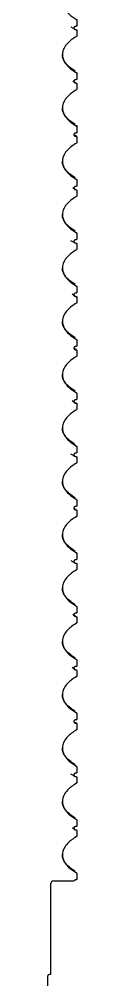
# Model space of a CAD drawing. Header units: millimetres. Extents: x -300 to 1184, y 5 to 1469.
# Drawn here: x 363.47 to 364.94, y 1273.6 to 1321.91 of the extents above; entities that cross this region are included whole.
import ezdxf

# ---------------------------------------------------------------- set-up
doc = ezdxf.new("R2010")
doc.units = ezdxf.units.MM

msp = doc.modelspace()

# ---------------------------------------------------------------- linework, layer by layer
at = {"color": 8, "linetype": 'Continuous', "lineweight": 25}
for p, q in [((364.868, 1321.929), (364.906, 1321.907)), ((364.878, 1319.262), (364.906, 1319.241)), ((364.837, 1318.751), (364.868, 1318.727)), ((364.896, 1316.596), (364.906, 1316.574)), ((364.856, 1316.084), (364.868, 1316.06)), ((364.88, 1313.929), (364.906, 1313.907)), ((364.838, 1313.417), (364.868, 1313.393)), ((364.864, 1311.262), (364.906, 1311.241)), ((364.876, 1308.596), (364.906, 1308.574)), ((364.835, 1308.084), (364.868, 1308.06)), ((364.892, 1305.929), (364.906, 1305.907)), ((364.851, 1305.418), (364.868, 1305.393)), ((364.876, 1303.262), (364.906, 1303.241)), ((364.834, 1302.751), (364.868, 1302.727)), ((364.86, 1300.596), (364.906, 1300.574)), ((364.866, 1295.262), (364.906, 1295.241)), ((364.878, 1292.596), (364.906, 1292.574)), ((364.837, 1292.084), (364.868, 1292.06)), ((364.876, 1289.929), (364.906, 1289.907)), ((364.834, 1289.417), (364.868, 1289.393)), ((364.902, 1287.259), (364.906, 1287.241)), ((364.864, 1284.596), (364.906, 1284.574)), ((364.877, 1281.929), (364.906, 1281.907)), ((364.835, 1281.417), (364.868, 1281.393)), ((364.893, 1279.262), (364.906, 1279.241))]:
    msp.add_line(p, q, dxfattribs=at)
at = {"color": 7, "linetype": 'Continuous', "lineweight": 25}
for p, q in [((364.937, 1321.876), (364.896, 1321.898)), ((364.937, 1321.594), (364.937, 1321.876)), ((364.62, 1321.53), (364.868, 1321.393)), ((364.752, 1321.453), (364.86, 1321.393)), ((364.937, 1321.354), (364.89, 1321.379)), ((364.937, 1321.085), (364.937, 1321.354)), ((364.937, 1319.209), (364.908, 1319.231)), ((364.937, 1318.927), (364.937, 1319.209)), ((364.721, 1318.84), (364.837, 1318.751)), ((364.751, 1318.811), (364.86, 1318.727)), ((364.937, 1318.687), (364.903, 1318.713)), ((364.937, 1318.418), (364.937, 1318.687)), ((364.89, 1316.611), (364.896, 1316.596)), ((364.937, 1316.261), (364.937, 1316.542)), ((364.846, 1316.103), (364.856, 1316.084)), ((364.937, 1315.752), (364.937, 1316.021)), ((364.937, 1313.876), (364.909, 1313.898)), ((364.937, 1313.594), (364.937, 1313.876)), ((364.73, 1313.503), (364.838, 1313.417)), ((364.759, 1313.474), (364.86, 1313.393)), ((364.937, 1313.354), (364.904, 1313.379)), ((364.937, 1313.085), (364.937, 1313.354)), ((364.937, 1311.209), (364.892, 1311.232)), ((364.937, 1310.927), (364.937, 1311.209)), ((364.613, 1310.855), (364.868, 1310.727)), ((364.749, 1310.783), (364.86, 1310.727)), ((364.937, 1310.687), (364.885, 1310.713)), ((364.937, 1310.418), (364.937, 1310.687)), ((364.937, 1308.542), (364.906, 1308.565)), ((364.699, 1308.182), (364.835, 1308.084)), ((364.762, 1308.131), (364.86, 1308.06)), ((364.937, 1308.261), (364.937, 1308.542)), ((364.937, 1308.021), (364.901, 1308.046)), ((364.937, 1307.752), (364.937, 1308.021)), ((364.937, 1305.876), (364.922, 1305.898)), ((364.937, 1305.594), (364.937, 1305.876)), ((364.896, 1305.413), (364.78, 1305.455)), ((364.828, 1305.452), (364.851, 1305.418)), ((364.937, 1305.354), (364.919, 1305.379)), ((364.937, 1305.085), (364.937, 1305.354)), ((364.687, 1302.853), (364.834, 1302.751)), ((364.761, 1302.796), (364.86, 1302.727)), ((364.937, 1303.209), (364.905, 1303.231)), ((364.937, 1302.927), (364.937, 1303.209)), ((364.937, 1302.687), (364.9, 1302.713)), ((364.937, 1302.418), (364.937, 1302.687)), ((364.937, 1300.542), (364.888, 1300.565)), ((364.937, 1300.261), (364.937, 1300.542)), ((364.606, 1300.182), (364.868, 1300.06)), ((364.745, 1300.113), (364.86, 1300.06)), ((364.937, 1300.021), (364.881, 1300.046)), ((364.937, 1299.752), (364.937, 1300.021)), ((364.855, 1297.944), (364.878, 1297.929)), ((364.892, 1297.389), (364.772, 1297.462)), ((364.937, 1297.594), (364.937, 1297.876)), ((364.937, 1297.085), (364.937, 1297.354)), ((364.937, 1295.209), (364.895, 1295.232)), ((364.937, 1294.927), (364.937, 1295.209)), ((364.62, 1294.862), (364.868, 1294.727)), ((364.752, 1294.786), (364.86, 1294.727)), ((364.937, 1294.687), (364.889, 1294.713)), ((364.937, 1294.418), (364.937, 1294.687)), ((364.724, 1292.172), (364.837, 1292.084)), ((364.754, 1292.143), (364.86, 1292.06)), ((364.937, 1292.542), (364.908, 1292.565)), ((364.937, 1292.261), (364.937, 1292.542)), ((364.937, 1292.021), (364.904, 1292.046)), ((364.937, 1291.752), (364.937, 1292.021)), ((364.937, 1289.876), (364.906, 1289.898)), ((364.937, 1289.594), (364.937, 1289.876)), ((364.691, 1289.518), (364.834, 1289.417)), ((364.761, 1289.463), (364.86, 1289.393)), ((364.937, 1289.354), (364.9, 1289.379)), ((364.937, 1289.085), (364.937, 1289.354)), ((364.937, 1287.209), (364.932, 1287.228)), ((364.937, 1286.927), (364.937, 1287.209)), ((364.937, 1286.418), (364.937, 1286.687)), ((364.937, 1284.542), (364.893, 1284.565)), ((364.937, 1284.261), (364.937, 1284.542)), ((364.614, 1284.19), (364.868, 1284.06)), ((364.749, 1284.117), (364.86, 1284.06)), ((364.937, 1284.021), (364.886, 1284.046)), ((364.937, 1283.752), (364.937, 1284.021)), ((364.703, 1281.514), (364.835, 1281.417)), ((364.937, 1281.876), (364.906, 1281.898)), ((364.937, 1281.594), (364.937, 1281.876)), ((364.762, 1281.464), (364.86, 1281.393)), ((364.937, 1281.354), (364.901, 1281.379)), ((364.937, 1281.085), (364.937, 1281.354)), ((364.937, 1279.209), (364.923, 1279.231)), ((364.937, 1278.927), (364.937, 1279.209)), ((363.603, 1278.67), (363.603, 1274.17)), ((363.77, 1278.837), (364.786, 1278.837)), ((363.47, 1273.603), (363.47, 1274.103)), ((363.603, 1274.17), (363.537, 1274.17))]:
    msp.add_line(p, q, dxfattribs=at)
for centre, radius in [((363.77, 1278.67), 0.167), ((363.537, 1274.103), 0.0667)]:
    msp.add_arc(centre, radius, 90, 180, dxfattribs=at)
for points, knots in [([(364.906, 1323.72), (364.744, 1323.615), (364.501, 1323.457), (364.279, 1323.158), (364.192, 1322.912), (364.202, 1322.671), (364.309, 1322.414), (364.54, 1322.141), (364.774, 1321.992), (364.906, 1321.907)], [0, 0, 0, 0, 0.239796, 0.358709, 0.459906, 0.561648, 0.652761, 0.804659, 1, 1, 1, 1]), ([(364.937, 1321.594), (364.931, 1321.587), (364.921, 1321.572), (364.898, 1321.558), (364.879, 1321.553), (364.869, 1321.553), (364.867, 1321.553)], [0, 0, 0, 0, 0.318253, 0.6364, 0.953278, 1, 1, 1, 1]), ([(364.906, 1321.907), (364.912, 1321.903), (364.924, 1321.895), (364.932, 1321.882), (364.937, 1321.876)], [0, 0, 0, 0, 0.48029, 1, 1, 1, 1]), ([(364.859, 1321.553), (364.851, 1321.552), (364.833, 1321.55), (364.809, 1321.536), (364.791, 1321.516), (364.781, 1321.491), (364.779, 1321.464), (364.787, 1321.437), (364.803, 1321.415), (364.825, 1321.399), (364.846, 1321.394), (364.857, 1321.393), (364.86, 1321.393)], [0, 0, 0, 0, 0.106539, 0.2130633, 0.3198539, 0.4272668, 0.5353786, 0.6437303, 0.7519255, 0.8596342, 0.9666658, 1, 1, 1, 1]), ([(364.867, 1321.553), (364.867, 1321.553), (364.865, 1321.553), (364.863, 1321.553), (364.861, 1321.553), (364.859, 1321.553)], [0, 0, 0, 0, 0.2708044, 0.5416201, 1, 1, 1, 1]), ([(364.86, 1321.393), (364.861, 1321.393), (364.862, 1321.393), (364.865, 1321.393), (364.867, 1321.393), (364.868, 1321.393)], [0, 0, 0, 0, 0.2708044, 0.5416201, 1, 1, 1, 1]), ([(364.868, 1321.393), (364.877, 1321.392), (364.895, 1321.391), (364.919, 1321.377), (364.931, 1321.362), (364.937, 1321.354)], [0, 0, 0, 0, 0.322509, 0.644803, 1, 1, 1, 1]), ([(364.906, 1321.053), (364.744, 1320.948), (364.501, 1320.791), (364.279, 1320.492), (364.192, 1320.245), (364.202, 1320.004), (364.309, 1319.747), (364.54, 1319.475), (364.774, 1319.325), (364.906, 1319.241)], [0, 0, 0, 0, 0.239797, 0.35871, 0.459899, 0.561649, 0.652755, 0.804654, 1, 1, 1, 1]), ([(364.937, 1321.085), (364.933, 1321.079), (364.925, 1321.066), (364.912, 1321.058), (364.906, 1321.053)], [0, 0, 0, 0, 0.480239, 1, 1, 1, 1]), ([(364.845, 1319.313), (364.648, 1319.448), (364.376, 1319.634), (364.203, 1319.98), (364.21, 1320.113), (364.212, 1320.157)], [0, 0, 0, 0, 0.637046, 0.879505, 1, 1, 1, 1]), ([(364.906, 1319.241), (364.912, 1319.237), (364.924, 1319.228), (364.932, 1319.216), (364.937, 1319.209)], [0, 0, 0, 0, 0.479974, 1, 1, 1, 1]), ([(364.859, 1318.886), (364.851, 1318.885), (364.833, 1318.883), (364.809, 1318.87), (364.791, 1318.85), (364.781, 1318.824), (364.779, 1318.797), (364.787, 1318.771), (364.803, 1318.748), (364.825, 1318.733), (364.846, 1318.727), (364.857, 1318.727), (364.86, 1318.727)], [0, 0, 0, 0, 0.106538, 0.213061, 0.319791, 0.427276, 0.535307, 0.643734, 0.751928, 0.859636, 0.966666, 1, 1, 1, 1]), ([(364.867, 1318.886), (364.867, 1318.886), (364.865, 1318.886), (364.863, 1318.886), (364.861, 1318.886), (364.859, 1318.886)], [0, 0, 0, 0, 0.270814, 0.541616, 1, 1, 1, 1]), ([(364.86, 1318.727), (364.861, 1318.727), (364.862, 1318.727), (364.865, 1318.727), (364.867, 1318.727), (364.868, 1318.727)], [0, 0, 0, 0, 0.270803, 0.541616, 1, 1, 1, 1]), ([(364.937, 1318.927), (364.931, 1318.92), (364.921, 1318.905), (364.898, 1318.891), (364.879, 1318.886), (364.869, 1318.886), (364.867, 1318.886)], [0, 0, 0, 0, 0.318255, 0.636404, 0.953284, 1, 1, 1, 1]), ([(364.868, 1318.727), (364.877, 1318.726), (364.895, 1318.724), (364.919, 1318.71), (364.931, 1318.695), (364.937, 1318.687)], [0, 0, 0, 0, 0.322472, 0.644844, 1, 1, 1, 1]), ([(364.906, 1318.387), (364.744, 1318.281), (364.501, 1318.124), (364.279, 1317.825), (364.192, 1317.579), (364.202, 1317.338), (364.309, 1317.08), (364.54, 1316.808), (364.774, 1316.658), (364.906, 1316.574)], [0, 0, 0, 0, 0.239796, 0.358703, 0.459899, 0.56165, 0.652755, 0.804654, 1, 1, 1, 1]), ([(364.937, 1318.418), (364.933, 1318.412), (364.925, 1318.4), (364.912, 1318.391), (364.906, 1318.387)], [0, 0, 0, 0, 0.480239, 1, 1, 1, 1]), ([(364.845, 1316.646), (364.648, 1316.781), (364.376, 1316.967), (364.203, 1317.314), (364.21, 1317.446), (364.212, 1317.49)], [0, 0, 0, 0, 0.637042, 0.879504, 1, 1, 1, 1]), ([(364.937, 1316.542), (364.941, 1316.555), (364.946, 1316.57), (364.907, 1316.586), (364.9, 1316.589)], [0, 0, 0, 0, 0.8154, 1, 1, 1, 1]), ([(364.906, 1316.574), (364.912, 1316.57), (364.924, 1316.562), (364.932, 1316.549), (364.937, 1316.542)], [0, 0, 0, 0, 0.479974, 1, 1, 1, 1]), ([(364.937, 1316.021), (364.935, 1316.035), (364.932, 1316.068), (364.831, 1316.103), (364.774, 1316.122)], [0, 0, 0, 0, 0.434639, 1, 1, 1, 1]), ([(364.859, 1316.219), (364.851, 1316.219), (364.833, 1316.217), (364.809, 1316.203), (364.791, 1316.183), (364.781, 1316.158), (364.779, 1316.13), (364.787, 1316.104), (364.803, 1316.082), (364.825, 1316.066), (364.846, 1316.06), (364.857, 1316.06), (364.86, 1316.06)], [0, 0, 0, 0, 0.106539, 0.213024, 0.319814, 0.427301, 0.535332, 0.643684, 0.751944, 0.859652, 0.966662, 1, 1, 1, 1]), ([(364.867, 1316.219), (364.867, 1316.219), (364.865, 1316.219), (364.863, 1316.219), (364.861, 1316.219), (364.859, 1316.219)], [0, 0, 0, 0, 0.270814, 0.541616, 1, 1, 1, 1]), ([(364.86, 1316.06), (364.861, 1316.06), (364.862, 1316.06), (364.865, 1316.06), (364.867, 1316.06), (364.868, 1316.06)], [0, 0, 0, 0, 0.270814, 0.541616, 1, 1, 1, 1]), ([(364.937, 1316.261), (364.931, 1316.253), (364.921, 1316.238), (364.898, 1316.224), (364.879, 1316.22), (364.869, 1316.22), (364.867, 1316.219)], [0, 0, 0, 0, 0.318112, 0.636303, 0.953278, 1, 1, 1, 1]), ([(364.868, 1316.06), (364.877, 1316.059), (364.895, 1316.057), (364.919, 1316.044), (364.931, 1316.029), (364.937, 1316.021)], [0, 0, 0, 0, 0.32253, 0.644962, 1, 1, 1, 1]), ([(364.906, 1315.72), (364.744, 1315.615), (364.501, 1315.457), (364.279, 1315.158), (364.192, 1314.912), (364.202, 1314.671), (364.309, 1314.414), (364.54, 1314.141), (364.774, 1313.992), (364.906, 1313.907)], [0, 0, 0, 0, 0.2397958, 0.3587091, 0.4599054, 0.5616556, 0.652761, 0.8046595, 1, 1, 1, 1]), ([(364.937, 1315.752), (364.933, 1315.746), (364.925, 1315.733), (364.912, 1315.724), (364.906, 1315.72)], [0, 0, 0, 0, 0.480373, 1, 1, 1, 1]), ([(364.845, 1313.979), (364.648, 1314.114), (364.376, 1314.301), (364.203, 1314.647), (364.21, 1314.78), (364.212, 1314.824)], [0, 0, 0, 0, 0.637034, 0.879492, 1, 1, 1, 1]), ([(364.906, 1313.907), (364.912, 1313.903), (364.924, 1313.895), (364.932, 1313.882), (364.937, 1313.876)], [0, 0, 0, 0, 0.48029, 1, 1, 1, 1]), ([(364.859, 1313.553), (364.851, 1313.552), (364.833, 1313.55), (364.809, 1313.536), (364.791, 1313.516), (364.781, 1313.491), (364.779, 1313.464), (364.787, 1313.437), (364.803, 1313.415), (364.825, 1313.399), (364.846, 1313.394), (364.857, 1313.393), (364.86, 1313.393)], [0, 0, 0, 0, 0.1065369, 0.2130592, 0.3198477, 0.4272586, 0.5353683, 0.6437179, 0.751976, 0.8596369, 0.9666664, 1, 1, 1, 1]), ([(364.867, 1313.553), (364.867, 1313.553), (364.865, 1313.553), (364.863, 1313.553), (364.861, 1313.553), (364.859, 1313.553)], [0, 0, 0, 0, 0.2708044, 0.5416201, 1, 1, 1, 1]), ([(364.86, 1313.393), (364.861, 1313.393), (364.862, 1313.393), (364.865, 1313.393), (364.867, 1313.393), (364.868, 1313.393)], [0, 0, 0, 0, 0.2708056, 0.5416113, 1, 1, 1, 1]), ([(364.937, 1313.594), (364.931, 1313.587), (364.921, 1313.572), (364.898, 1313.558), (364.879, 1313.553), (364.869, 1313.553), (364.867, 1313.553)], [0, 0, 0, 0, 0.318127, 0.636332, 0.953269, 1, 1, 1, 1]), ([(364.868, 1313.393), (364.877, 1313.392), (364.895, 1313.391), (364.919, 1313.377), (364.931, 1313.362), (364.937, 1313.354)], [0, 0, 0, 0, 0.32253, 0.644962, 1, 1, 1, 1]), ([(364.906, 1313.053), (364.744, 1312.948), (364.501, 1312.791), (364.279, 1312.492), (364.192, 1312.245), (364.202, 1312.004), (364.309, 1311.747), (364.54, 1311.475), (364.774, 1311.325), (364.906, 1311.241)], [0, 0, 0, 0, 0.239796, 0.35871, 0.459898, 0.561649, 0.652754, 0.804659, 1, 1, 1, 1]), ([(364.937, 1313.085), (364.933, 1313.079), (364.925, 1313.066), (364.912, 1313.058), (364.906, 1313.053)], [0, 0, 0, 0, 0.480562, 1, 1, 1, 1]), ([(364.845, 1311.313), (364.648, 1311.448), (364.376, 1311.634), (364.203, 1311.98), (364.21, 1312.113), (364.212, 1312.157)], [0, 0, 0, 0, 0.637046, 0.879505, 1, 1, 1, 1]), ([(364.906, 1311.241), (364.912, 1311.237), (364.924, 1311.228), (364.932, 1311.216), (364.937, 1311.209)], [0, 0, 0, 0, 0.479974, 1, 1, 1, 1]), ([(364.859, 1310.886), (364.851, 1310.885), (364.833, 1310.883), (364.809, 1310.87), (364.791, 1310.85), (364.781, 1310.824), (364.779, 1310.797), (364.787, 1310.771), (364.803, 1310.748), (364.825, 1310.733), (364.846, 1310.727), (364.857, 1310.727), (364.86, 1310.727)], [0, 0, 0, 0, 0.106539, 0.2130633, 0.3198539, 0.4272668, 0.5353786, 0.6437303, 0.7519255, 0.8596342, 0.9666658, 1, 1, 1, 1]), ([(364.867, 1310.886), (364.867, 1310.886), (364.865, 1310.886), (364.863, 1310.886), (364.861, 1310.886), (364.859, 1310.886)], [0, 0, 0, 0, 0.2708056, 0.5416113, 1, 1, 1, 1]), ([(364.86, 1310.727), (364.861, 1310.727), (364.862, 1310.727), (364.865, 1310.727), (364.867, 1310.727), (364.868, 1310.727)], [0, 0, 0, 0, 0.2708044, 0.5416201, 1, 1, 1, 1]), ([(364.937, 1310.927), (364.931, 1310.92), (364.921, 1310.905), (364.898, 1310.891), (364.879, 1310.886), (364.869, 1310.886), (364.867, 1310.886)], [0, 0, 0, 0, 0.318253, 0.6364, 0.953278, 1, 1, 1, 1]), ([(364.868, 1310.727), (364.877, 1310.726), (364.895, 1310.724), (364.919, 1310.71), (364.931, 1310.695), (364.937, 1310.687)], [0, 0, 0, 0, 0.322509, 0.644803, 1, 1, 1, 1]), ([(364.906, 1310.387), (364.744, 1310.281), (364.501, 1310.124), (364.279, 1309.825), (364.192, 1309.579), (364.202, 1309.338), (364.309, 1309.08), (364.54, 1308.808), (364.774, 1308.658), (364.906, 1308.574)], [0, 0, 0, 0, 0.239796, 0.358703, 0.459899, 0.56165, 0.652755, 0.804654, 1, 1, 1, 1]), ([(364.937, 1310.418), (364.933, 1310.412), (364.925, 1310.4), (364.912, 1310.391), (364.906, 1310.387)], [0, 0, 0, 0, 0.480239, 1, 1, 1, 1]), ([(364.845, 1308.646), (364.648, 1308.781), (364.376, 1308.967), (364.203, 1309.314), (364.21, 1309.446), (364.212, 1309.49)], [0, 0, 0, 0, 0.637042, 0.879504, 1, 1, 1, 1]), ([(364.906, 1308.574), (364.912, 1308.57), (364.924, 1308.562), (364.932, 1308.549), (364.937, 1308.542)], [0, 0, 0, 0, 0.479974, 1, 1, 1, 1]), ([(364.859, 1308.219), (364.851, 1308.219), (364.833, 1308.217), (364.809, 1308.203), (364.791, 1308.183), (364.781, 1308.158), (364.779, 1308.13), (364.787, 1308.104), (364.803, 1308.082), (364.825, 1308.066), (364.846, 1308.06), (364.857, 1308.06), (364.86, 1308.06)], [0, 0, 0, 0, 0.106538, 0.213061, 0.319791, 0.427276, 0.535307, 0.643734, 0.751928, 0.859636, 0.966666, 1, 1, 1, 1]), ([(364.867, 1308.219), (364.867, 1308.219), (364.865, 1308.219), (364.863, 1308.219), (364.861, 1308.219), (364.859, 1308.219)], [0, 0, 0, 0, 0.270814, 0.541616, 1, 1, 1, 1]), ([(364.937, 1308.261), (364.931, 1308.253), (364.921, 1308.238), (364.898, 1308.224), (364.879, 1308.22), (364.869, 1308.22), (364.867, 1308.219)], [0, 0, 0, 0, 0.318255, 0.636404, 0.953284, 1, 1, 1, 1]), ([(364.906, 1307.72), (364.744, 1307.615), (364.501, 1307.457), (364.279, 1307.158), (364.192, 1306.912), (364.202, 1306.671), (364.309, 1306.414), (364.54, 1306.141), (364.774, 1305.992), (364.906, 1305.907)], [0, 0, 0, 0, 0.239796, 0.358703, 0.459899, 0.56165, 0.652755, 0.804654, 1, 1, 1, 1]), ([(364.86, 1308.06), (364.861, 1308.06), (364.862, 1308.06), (364.865, 1308.06), (364.867, 1308.06), (364.868, 1308.06)], [0, 0, 0, 0, 0.270814, 0.541616, 1, 1, 1, 1]), ([(364.868, 1308.06), (364.877, 1308.059), (364.895, 1308.057), (364.919, 1308.044), (364.931, 1308.029), (364.937, 1308.021)], [0, 0, 0, 0, 0.322472, 0.644844, 1, 1, 1, 1]), ([(364.937, 1307.752), (364.933, 1307.746), (364.925, 1307.733), (364.912, 1307.724), (364.906, 1307.72)], [0, 0, 0, 0, 0.480239, 1, 1, 1, 1]), ([(364.845, 1305.979), (364.648, 1306.114), (364.376, 1306.301), (364.203, 1306.647), (364.21, 1306.78), (364.212, 1306.824)], [0, 0, 0, 0, 0.637042, 0.879504, 1, 1, 1, 1]), ([(364.906, 1305.907), (364.912, 1305.903), (364.924, 1305.895), (364.932, 1305.882), (364.937, 1305.876)], [0, 0, 0, 0, 0.479974, 1, 1, 1, 1]), ([(364.859, 1305.553), (364.851, 1305.552), (364.833, 1305.55), (364.809, 1305.536), (364.791, 1305.516), (364.781, 1305.491), (364.779, 1305.464), (364.787, 1305.437), (364.803, 1305.415), (364.825, 1305.399), (364.846, 1305.394), (364.857, 1305.393), (364.86, 1305.393)], [0, 0, 0, 0, 0.106539, 0.213024, 0.319814, 0.427301, 0.535332, 0.643684, 0.751944, 0.859652, 0.966662, 1, 1, 1, 1]), ([(364.867, 1305.553), (364.867, 1305.553), (364.865, 1305.553), (364.863, 1305.553), (364.861, 1305.553), (364.859, 1305.553)], [0, 0, 0, 0, 0.270814, 0.541616, 1, 1, 1, 1]), ([(364.86, 1305.393), (364.861, 1305.393), (364.862, 1305.393), (364.865, 1305.393), (364.867, 1305.393), (364.868, 1305.393)], [0, 0, 0, 0, 0.270814, 0.541616, 1, 1, 1, 1]), ([(364.937, 1305.594), (364.931, 1305.587), (364.921, 1305.572), (364.898, 1305.558), (364.879, 1305.553), (364.869, 1305.553), (364.867, 1305.553)], [0, 0, 0, 0, 0.318112, 0.636303, 0.953278, 1, 1, 1, 1]), ([(364.868, 1305.393), (364.877, 1305.392), (364.895, 1305.391), (364.919, 1305.377), (364.931, 1305.362), (364.937, 1305.354)], [0, 0, 0, 0, 0.32253, 0.644962, 1, 1, 1, 1]), ([(364.906, 1305.053), (364.744, 1304.948), (364.501, 1304.791), (364.279, 1304.492), (364.192, 1304.245), (364.202, 1304.004), (364.309, 1303.747), (364.54, 1303.475), (364.774, 1303.325), (364.906, 1303.241)], [0, 0, 0, 0, 0.239796, 0.358709, 0.459906, 0.561648, 0.652761, 0.804659, 1, 1, 1, 1]), ([(364.937, 1305.085), (364.933, 1305.079), (364.925, 1305.066), (364.912, 1305.058), (364.906, 1305.053)], [0, 0, 0, 0, 0.480373, 1, 1, 1, 1]), ([(364.845, 1303.313), (364.648, 1303.448), (364.376, 1303.634), (364.203, 1303.98), (364.21, 1304.113), (364.212, 1304.157)], [0, 0, 0, 0, 0.637034, 0.879492, 1, 1, 1, 1]), ([(364.906, 1303.241), (364.912, 1303.237), (364.924, 1303.228), (364.932, 1303.216), (364.937, 1303.209)], [0, 0, 0, 0, 0.48029, 1, 1, 1, 1]), ([(364.859, 1302.886), (364.851, 1302.885), (364.833, 1302.883), (364.809, 1302.87), (364.791, 1302.85), (364.781, 1302.824), (364.779, 1302.797), (364.787, 1302.771), (364.803, 1302.748), (364.825, 1302.733), (364.846, 1302.727), (364.857, 1302.727), (364.86, 1302.727)], [0, 0, 0, 0, 0.106539, 0.2130633, 0.3198539, 0.4272668, 0.5353786, 0.6437303, 0.7519255, 0.8596342, 0.9666658, 1, 1, 1, 1]), ([(364.867, 1302.886), (364.867, 1302.886), (364.865, 1302.886), (364.863, 1302.886), (364.861, 1302.886), (364.859, 1302.886)], [0, 0, 0, 0, 0.2708044, 0.5416201, 1, 1, 1, 1]), ([(364.937, 1302.927), (364.931, 1302.92), (364.921, 1302.905), (364.898, 1302.891), (364.879, 1302.886), (364.869, 1302.886), (364.867, 1302.886)], [0, 0, 0, 0, 0.318253, 0.6364, 0.953278, 1, 1, 1, 1]), ([(364.906, 1302.387), (364.744, 1302.281), (364.501, 1302.124), (364.279, 1301.825), (364.192, 1301.579), (364.202, 1301.338), (364.309, 1301.08), (364.54, 1300.808), (364.774, 1300.658), (364.906, 1300.574)], [0, 0, 0, 0, 0.239796, 0.35871, 0.459898, 0.561649, 0.652754, 0.804659, 1, 1, 1, 1]), ([(364.86, 1302.727), (364.861, 1302.727), (364.862, 1302.727), (364.865, 1302.727), (364.867, 1302.727), (364.868, 1302.727)], [0, 0, 0, 0, 0.2708044, 0.5416201, 1, 1, 1, 1]), ([(364.868, 1302.727), (364.877, 1302.726), (364.895, 1302.724), (364.919, 1302.71), (364.931, 1302.695), (364.937, 1302.687)], [0, 0, 0, 0, 0.32253, 0.644962, 1, 1, 1, 1]), ([(364.937, 1302.418), (364.933, 1302.412), (364.925, 1302.4), (364.912, 1302.391), (364.906, 1302.387)], [0, 0, 0, 0, 0.480239, 1, 1, 1, 1]), ([(364.845, 1300.646), (364.648, 1300.781), (364.376, 1300.967), (364.203, 1301.314), (364.21, 1301.446), (364.212, 1301.49)], [0, 0, 0, 0, 0.637046, 0.879505, 1, 1, 1, 1]), ([(364.906, 1300.574), (364.912, 1300.57), (364.924, 1300.562), (364.932, 1300.549), (364.937, 1300.542)], [0, 0, 0, 0, 0.479974, 1, 1, 1, 1]), ([(364.859, 1300.219), (364.851, 1300.219), (364.833, 1300.217), (364.809, 1300.203), (364.791, 1300.183), (364.781, 1300.158), (364.779, 1300.13), (364.787, 1300.104), (364.803, 1300.082), (364.825, 1300.066), (364.846, 1300.06), (364.857, 1300.06), (364.86, 1300.06)], [0, 0, 0, 0, 0.106539, 0.213064, 0.319855, 0.427268, 0.535301, 0.643729, 0.751925, 0.859634, 0.966666, 1, 1, 1, 1]), ([(364.867, 1300.219), (364.867, 1300.219), (364.865, 1300.219), (364.863, 1300.219), (364.861, 1300.219), (364.859, 1300.219)], [0, 0, 0, 0, 0.2708056, 0.5416113, 1, 1, 1, 1]), ([(364.86, 1300.06), (364.861, 1300.06), (364.862, 1300.06), (364.865, 1300.06), (364.867, 1300.06), (364.868, 1300.06)], [0, 0, 0, 0, 0.270803, 0.541616, 1, 1, 1, 1]), ([(364.937, 1300.261), (364.931, 1300.253), (364.921, 1300.238), (364.898, 1300.224), (364.879, 1300.22), (364.869, 1300.22), (364.867, 1300.219)], [0, 0, 0, 0, 0.318253, 0.6364, 0.953278, 1, 1, 1, 1]), ([(364.868, 1300.06), (364.877, 1300.059), (364.895, 1300.057), (364.919, 1300.044), (364.931, 1300.029), (364.937, 1300.021)], [0, 0, 0, 0, 0.322472, 0.644844, 1, 1, 1, 1]), ([(364.906, 1299.72), (364.744, 1299.615), (364.501, 1299.457), (364.279, 1299.158), (364.192, 1298.912), (364.202, 1298.671), (364.309, 1298.414), (364.54, 1298.141), (364.774, 1297.992), (364.906, 1297.907)], [0, 0, 0, 0, 0.239796, 0.358703, 0.459899, 0.56165, 0.652755, 0.804654, 1, 1, 1, 1]), ([(364.937, 1299.752), (364.933, 1299.746), (364.925, 1299.733), (364.912, 1299.724), (364.906, 1299.72)], [0, 0, 0, 0, 0.480239, 1, 1, 1, 1]), ([(364.845, 1297.979), (364.648, 1298.114), (364.376, 1298.301), (364.203, 1298.647), (364.21, 1298.78), (364.212, 1298.824)], [0, 0, 0, 0, 0.637042, 0.879504, 1, 1, 1, 1]), ([(364.764, 1297.461), (364.809, 1297.441), (364.86, 1297.419), (364.86, 1297.396), (364.86, 1297.393)], [0, 0, 0, 0, 0.870666, 1, 1, 1, 1]), ([(364.769, 1297.463), (364.815, 1297.443), (364.868, 1297.419), (364.868, 1297.396), (364.868, 1297.393)], [0, 0, 0, 0, 0.874925, 1, 1, 1, 1]), ([(364.859, 1297.553), (364.851, 1297.552), (364.833, 1297.55), (364.809, 1297.536), (364.791, 1297.516), (364.781, 1297.491), (364.779, 1297.464), (364.787, 1297.437), (364.803, 1297.415), (364.825, 1297.399), (364.846, 1297.394), (364.857, 1297.393), (364.86, 1297.393)], [0, 0, 0, 0, 0.106537, 0.213021, 0.31981, 0.427296, 0.535326, 0.643753, 0.751947, 0.859654, 0.966662, 1, 1, 1, 1]), ([(364.867, 1297.553), (364.867, 1297.553), (364.865, 1297.553), (364.863, 1297.553), (364.861, 1297.553), (364.859, 1297.553)], [0, 0, 0, 0, 0.270814, 0.541616, 1, 1, 1, 1]), ([(364.937, 1297.594), (364.931, 1297.587), (364.921, 1297.572), (364.898, 1297.558), (364.879, 1297.553), (364.869, 1297.553), (364.867, 1297.553)], [0, 0, 0, 0, 0.318279, 0.636325, 0.953281, 1, 1, 1, 1]), ([(364.906, 1297.907), (364.912, 1297.903), (364.924, 1297.895), (364.932, 1297.882), (364.937, 1297.876)], [0, 0, 0, 0, 0.479974, 1, 1, 1, 1]), ([(364.937, 1297.876), (364.937, 1297.877), (364.937, 1297.884), (364.921, 1297.892), (364.907, 1297.898)], [0, 0, 0, 0, 0.14099, 1, 1, 1, 1]), ([(364.906, 1297.053), (364.744, 1296.948), (364.501, 1296.791), (364.279, 1296.492), (364.192, 1296.245), (364.202, 1296.004), (364.309, 1295.747), (364.54, 1295.475), (364.774, 1295.325), (364.906, 1295.241)], [0, 0, 0, 0, 0.239791, 0.358704, 0.4599, 0.561651, 0.652756, 0.804655, 1, 1, 1, 1]), ([(364.86, 1297.393), (364.861, 1297.393), (364.862, 1297.393), (364.865, 1297.393), (364.867, 1297.393), (364.868, 1297.393)], [0, 0, 0, 0, 0.270814, 0.541616, 1, 1, 1, 1]), ([(364.868, 1297.393), (364.877, 1297.392), (364.895, 1297.391), (364.919, 1297.377), (364.931, 1297.362), (364.937, 1297.354)], [0, 0, 0, 0, 0.322472, 0.644844, 1, 1, 1, 1]), ([(364.937, 1297.085), (364.933, 1297.079), (364.925, 1297.066), (364.912, 1297.058), (364.906, 1297.053)], [0, 0, 0, 0, 0.480239, 1, 1, 1, 1]), ([(364.845, 1295.313), (364.648, 1295.448), (364.376, 1295.634), (364.203, 1295.98), (364.21, 1296.113), (364.212, 1296.157)], [0, 0, 0, 0, 0.637042, 0.879504, 1, 1, 1, 1]), ([(364.906, 1295.241), (364.912, 1295.237), (364.924, 1295.228), (364.932, 1295.216), (364.937, 1295.209)], [0, 0, 0, 0, 0.479974, 1, 1, 1, 1]), ([(364.859, 1294.886), (364.851, 1294.885), (364.833, 1294.883), (364.809, 1294.87), (364.791, 1294.85), (364.781, 1294.824), (364.779, 1294.797), (364.787, 1294.771), (364.803, 1294.748), (364.825, 1294.733), (364.846, 1294.727), (364.857, 1294.727), (364.86, 1294.727)], [0, 0, 0, 0, 0.106535, 0.213054, 0.319841, 0.427323, 0.53535, 0.643698, 0.751953, 0.859657, 0.966663, 1, 1, 1, 1]), ([(364.867, 1294.886), (364.867, 1294.886), (364.865, 1294.886), (364.863, 1294.886), (364.861, 1294.886), (364.859, 1294.886)], [0, 0, 0, 0, 0.2708044, 0.5416201, 1, 1, 1, 1]), ([(364.86, 1294.727), (364.861, 1294.727), (364.862, 1294.727), (364.865, 1294.727), (364.867, 1294.727), (364.868, 1294.727)], [0, 0, 0, 0, 0.270814, 0.541616, 1, 1, 1, 1]), ([(364.937, 1294.927), (364.931, 1294.92), (364.921, 1294.905), (364.898, 1294.891), (364.879, 1294.886), (364.869, 1294.886), (364.867, 1294.886)], [0, 0, 0, 0, 0.318127, 0.636332, 0.953269, 1, 1, 1, 1]), ([(364.868, 1294.727), (364.877, 1294.726), (364.895, 1294.724), (364.919, 1294.71), (364.931, 1294.695), (364.937, 1294.687)], [0, 0, 0, 0, 0.32253, 0.644962, 1, 1, 1, 1]), ([(364.906, 1294.387), (364.744, 1294.282), (364.501, 1294.124), (364.279, 1293.825), (364.192, 1293.579), (364.202, 1293.338), (364.309, 1293.08), (364.54, 1292.808), (364.774, 1292.658), (364.906, 1292.574)], [0, 0, 0, 0, 0.239796, 0.358709, 0.459906, 0.561648, 0.652761, 0.804659, 1, 1, 1, 1]), ([(364.937, 1294.418), (364.933, 1294.412), (364.925, 1294.4), (364.912, 1294.391), (364.906, 1294.387)], [0, 0, 0, 0, 0.480373, 1, 1, 1, 1]), ([(364.845, 1292.646), (364.648, 1292.781), (364.376, 1292.967), (364.203, 1293.314), (364.21, 1293.446), (364.212, 1293.49)], [0, 0, 0, 0, 0.637035, 0.879505, 1, 1, 1, 1]), ([(364.859, 1292.219), (364.851, 1292.219), (364.833, 1292.217), (364.809, 1292.203), (364.791, 1292.183), (364.781, 1292.158), (364.779, 1292.13), (364.787, 1292.104), (364.803, 1292.082), (364.825, 1292.066), (364.846, 1292.06), (364.857, 1292.06), (364.86, 1292.06)], [0, 0, 0, 0, 0.106539, 0.2130633, 0.3198539, 0.4272668, 0.5353786, 0.6437303, 0.7519255, 0.8596342, 0.9666658, 1, 1, 1, 1]), ([(364.867, 1292.22), (364.867, 1292.22), (364.865, 1292.22), (364.863, 1292.219), (364.861, 1292.219), (364.859, 1292.219)], [0, 0, 0, 0, 0.2708044, 0.5416201, 1, 1, 1, 1]), ([(364.937, 1292.261), (364.931, 1292.253), (364.921, 1292.238), (364.898, 1292.224), (364.879, 1292.22), (364.869, 1292.22), (364.867, 1292.22)], [0, 0, 0, 0, 0.318253, 0.6364, 0.953278, 1, 1, 1, 1]), ([(364.906, 1292.574), (364.912, 1292.57), (364.924, 1292.562), (364.932, 1292.549), (364.937, 1292.542)], [0, 0, 0, 0, 0.48029, 1, 1, 1, 1]), ([(364.906, 1291.72), (364.744, 1291.615), (364.501, 1291.457), (364.279, 1291.158), (364.192, 1290.912), (364.202, 1290.671), (364.309, 1290.414), (364.54, 1290.141), (364.774, 1289.992), (364.906, 1289.907)], [0, 0, 0, 0, 0.239797, 0.35871, 0.459899, 0.561649, 0.652755, 0.804654, 1, 1, 1, 1]), ([(364.86, 1292.06), (364.861, 1292.06), (364.862, 1292.06), (364.865, 1292.06), (364.867, 1292.06), (364.868, 1292.06)], [0, 0, 0, 0, 0.2708044, 0.5416201, 1, 1, 1, 1]), ([(364.868, 1292.06), (364.877, 1292.059), (364.895, 1292.057), (364.919, 1292.044), (364.931, 1292.029), (364.937, 1292.021)], [0, 0, 0, 0, 0.322509, 0.644803, 1, 1, 1, 1]), ([(364.937, 1291.752), (364.933, 1291.746), (364.925, 1291.733), (364.912, 1291.724), (364.906, 1291.72)], [0, 0, 0, 0, 0.480239, 1, 1, 1, 1]), ([(364.845, 1289.979), (364.648, 1290.114), (364.376, 1290.301), (364.203, 1290.647), (364.21, 1290.78), (364.212, 1290.824)], [0, 0, 0, 0, 0.637046, 0.879505, 1, 1, 1, 1]), ([(364.906, 1289.907), (364.912, 1289.903), (364.924, 1289.895), (364.932, 1289.882), (364.937, 1289.876)], [0, 0, 0, 0, 0.479974, 1, 1, 1, 1]), ([(364.859, 1289.553), (364.851, 1289.552), (364.833, 1289.55), (364.809, 1289.536), (364.791, 1289.516), (364.781, 1289.491), (364.779, 1289.464), (364.787, 1289.437), (364.803, 1289.415), (364.825, 1289.399), (364.846, 1289.394), (364.857, 1289.393), (364.86, 1289.393)], [0, 0, 0, 0, 0.106538, 0.213061, 0.319791, 0.427276, 0.535307, 0.643734, 0.751928, 0.859636, 0.966666, 1, 1, 1, 1]), ([(364.867, 1289.553), (364.867, 1289.553), (364.865, 1289.553), (364.863, 1289.553), (364.861, 1289.553), (364.859, 1289.553)], [0, 0, 0, 0, 0.2708056, 0.5416113, 1, 1, 1, 1]), ([(364.86, 1289.393), (364.861, 1289.393), (364.862, 1289.393), (364.865, 1289.393), (364.867, 1289.393), (364.868, 1289.393)], [0, 0, 0, 0, 0.270803, 0.541616, 1, 1, 1, 1]), ([(364.937, 1289.594), (364.931, 1289.587), (364.921, 1289.572), (364.898, 1289.558), (364.879, 1289.553), (364.869, 1289.553), (364.867, 1289.553)], [0, 0, 0, 0, 0.318253, 0.6364, 0.953278, 1, 1, 1, 1]), ([(364.868, 1289.393), (364.877, 1289.392), (364.895, 1289.391), (364.919, 1289.377), (364.931, 1289.362), (364.937, 1289.354)], [0, 0, 0, 0, 0.322472, 0.644844, 1, 1, 1, 1]), ([(364.906, 1289.053), (364.744, 1288.948), (364.501, 1288.791), (364.279, 1288.492), (364.192, 1288.245), (364.202, 1288.004), (364.309, 1287.747), (364.54, 1287.475), (364.774, 1287.325), (364.906, 1287.241)], [0, 0, 0, 0, 0.239796, 0.358703, 0.459899, 0.56165, 0.652755, 0.804654, 1, 1, 1, 1]), ([(364.937, 1289.085), (364.933, 1289.079), (364.925, 1289.066), (364.912, 1289.058), (364.906, 1289.053)], [0, 0, 0, 0, 0.480239, 1, 1, 1, 1]), ([(364.845, 1287.313), (364.648, 1287.448), (364.376, 1287.634), (364.203, 1287.98), (364.21, 1288.113), (364.212, 1288.157)], [0, 0, 0, 0, 0.637042, 0.879504, 1, 1, 1, 1]), ([(364.859, 1286.886), (364.851, 1286.885), (364.833, 1286.883), (364.809, 1286.87), (364.791, 1286.85), (364.781, 1286.824), (364.779, 1286.797), (364.787, 1286.771), (364.803, 1286.748), (364.825, 1286.733), (364.846, 1286.727), (364.857, 1286.727), (364.86, 1286.727)], [0, 0, 0, 0, 0.106539, 0.213024, 0.319814, 0.427301, 0.535332, 0.643684, 0.751944, 0.859652, 0.966662, 1, 1, 1, 1]), ([(364.867, 1286.886), (364.867, 1286.886), (364.865, 1286.886), (364.863, 1286.886), (364.861, 1286.886), (364.859, 1286.886)], [0, 0, 0, 0, 0.270814, 0.541616, 1, 1, 1, 1]), ([(364.937, 1286.927), (364.931, 1286.92), (364.921, 1286.905), (364.898, 1286.891), (364.879, 1286.886), (364.869, 1286.886), (364.867, 1286.886)], [0, 0, 0, 0, 0.318112, 0.636303, 0.953278, 1, 1, 1, 1]), ([(364.906, 1287.241), (364.912, 1287.237), (364.924, 1287.228), (364.932, 1287.216), (364.937, 1287.209)], [0, 0, 0, 0, 0.479974, 1, 1, 1, 1]), ([(364.906, 1286.387), (364.744, 1286.282), (364.501, 1286.124), (364.279, 1285.825), (364.192, 1285.579), (364.202, 1285.338), (364.309, 1285.08), (364.54, 1284.808), (364.774, 1284.658), (364.906, 1284.574)], [0, 0, 0, 0, 0.2397958, 0.3587091, 0.4599054, 0.5616556, 0.652761, 0.8046595, 1, 1, 1, 1]), ([(364.797, 1286.778), (364.823, 1286.769), (364.874, 1286.751), (364.87, 1286.735), (364.868, 1286.727)], [0, 0, 0, 0, 0.520033, 1, 1, 1, 1]), ([(364.86, 1286.727), (364.861, 1286.727), (364.862, 1286.727), (364.865, 1286.727), (364.867, 1286.727), (364.868, 1286.727)], [0, 0, 0, 0, 0.270814, 0.541616, 1, 1, 1, 1]), ([(364.937, 1286.687), (364.939, 1286.696), (364.943, 1286.712), (364.891, 1286.729), (364.865, 1286.738)], [0, 0, 0, 0, 0.485696, 1, 1, 1, 1]), ([(364.868, 1286.727), (364.877, 1286.726), (364.895, 1286.724), (364.919, 1286.71), (364.931, 1286.695), (364.937, 1286.687)], [0, 0, 0, 0, 0.32253, 0.644962, 1, 1, 1, 1]), ([(364.937, 1286.418), (364.933, 1286.412), (364.925, 1286.4), (364.912, 1286.391), (364.906, 1286.387)], [0, 0, 0, 0, 0.480373, 1, 1, 1, 1]), ([(364.845, 1284.646), (364.648, 1284.781), (364.376, 1284.967), (364.203, 1285.314), (364.21, 1285.446), (364.212, 1285.49)], [0, 0, 0, 0, 0.637034, 0.879492, 1, 1, 1, 1]), ([(364.906, 1284.574), (364.912, 1284.57), (364.924, 1284.562), (364.932, 1284.549), (364.937, 1284.542)], [0, 0, 0, 0, 0.48029, 1, 1, 1, 1]), ([(364.859, 1284.219), (364.851, 1284.219), (364.833, 1284.217), (364.809, 1284.203), (364.791, 1284.183), (364.781, 1284.158), (364.779, 1284.13), (364.787, 1284.104), (364.803, 1284.082), (364.825, 1284.066), (364.846, 1284.06), (364.857, 1284.06), (364.86, 1284.06)], [0, 0, 0, 0, 0.1065369, 0.2130592, 0.3198477, 0.4272586, 0.5353683, 0.6437179, 0.751976, 0.8596369, 0.9666664, 1, 1, 1, 1]), ([(364.867, 1284.22), (364.867, 1284.22), (364.865, 1284.22), (364.863, 1284.219), (364.861, 1284.219), (364.859, 1284.219)], [0, 0, 0, 0, 0.2708044, 0.5416201, 1, 1, 1, 1]), ([(364.86, 1284.06), (364.861, 1284.06), (364.862, 1284.06), (364.865, 1284.06), (364.867, 1284.06), (364.868, 1284.06)], [0, 0, 0, 0, 0.2708056, 0.5416113, 1, 1, 1, 1]), ([(364.937, 1284.261), (364.931, 1284.253), (364.921, 1284.238), (364.898, 1284.224), (364.879, 1284.22), (364.869, 1284.22), (364.867, 1284.22)], [0, 0, 0, 0, 0.318127, 0.636332, 0.953269, 1, 1, 1, 1]), ([(364.868, 1284.06), (364.877, 1284.059), (364.895, 1284.057), (364.919, 1284.044), (364.931, 1284.029), (364.937, 1284.021)], [0, 0, 0, 0, 0.32253, 0.644962, 1, 1, 1, 1]), ([(364.906, 1283.72), (364.744, 1283.615), (364.501, 1283.457), (364.279, 1283.158), (364.192, 1282.912), (364.202, 1282.671), (364.309, 1282.414), (364.54, 1282.141), (364.774, 1281.992), (364.906, 1281.907)], [0, 0, 0, 0, 0.239796, 0.35871, 0.459898, 0.561649, 0.652754, 0.804659, 1, 1, 1, 1]), ([(364.937, 1283.752), (364.933, 1283.746), (364.925, 1283.733), (364.912, 1283.724), (364.906, 1283.72)], [0, 0, 0, 0, 0.480562, 1, 1, 1, 1]), ([(364.845, 1281.979), (364.648, 1282.114), (364.376, 1282.301), (364.203, 1282.647), (364.21, 1282.78), (364.212, 1282.824)], [0, 0, 0, 0, 0.637046, 0.879505, 1, 1, 1, 1]), ([(364.859, 1281.553), (364.851, 1281.552), (364.833, 1281.55), (364.809, 1281.536), (364.791, 1281.516), (364.781, 1281.491), (364.779, 1281.464), (364.787, 1281.437), (364.803, 1281.415), (364.825, 1281.399), (364.846, 1281.394), (364.857, 1281.393), (364.86, 1281.393)], [0, 0, 0, 0, 0.106539, 0.2130633, 0.3198539, 0.4272668, 0.5353786, 0.6437303, 0.7519255, 0.8596342, 0.9666658, 1, 1, 1, 1]), ([(364.867, 1281.553), (364.867, 1281.553), (364.865, 1281.553), (364.863, 1281.553), (364.861, 1281.553), (364.859, 1281.553)], [0, 0, 0, 0, 0.2708056, 0.5416113, 1, 1, 1, 1]), ([(364.937, 1281.594), (364.931, 1281.587), (364.921, 1281.572), (364.898, 1281.558), (364.879, 1281.553), (364.869, 1281.553), (364.867, 1281.553)], [0, 0, 0, 0, 0.318253, 0.6364, 0.953278, 1, 1, 1, 1]), ([(364.906, 1281.907), (364.912, 1281.903), (364.924, 1281.895), (364.932, 1281.882), (364.937, 1281.876)], [0, 0, 0, 0, 0.479974, 1, 1, 1, 1]), ([(364.906, 1281.053), (364.744, 1280.948), (364.501, 1280.791), (364.279, 1280.492), (364.192, 1280.245), (364.202, 1280.004), (364.309, 1279.747), (364.54, 1279.475), (364.774, 1279.325), (364.906, 1279.241)], [0, 0, 0, 0, 0.239796, 0.358703, 0.459899, 0.56165, 0.652755, 0.804654, 1, 1, 1, 1]), ([(364.86, 1281.393), (364.861, 1281.393), (364.862, 1281.393), (364.865, 1281.393), (364.867, 1281.393), (364.868, 1281.393)], [0, 0, 0, 0, 0.2708044, 0.5416201, 1, 1, 1, 1]), ([(364.868, 1281.393), (364.877, 1281.392), (364.895, 1281.391), (364.919, 1281.377), (364.931, 1281.362), (364.937, 1281.354)], [0, 0, 0, 0, 0.322509, 0.644803, 1, 1, 1, 1]), ([(364.937, 1281.085), (364.933, 1281.079), (364.925, 1281.066), (364.912, 1281.058), (364.906, 1281.053)], [0, 0, 0, 0, 0.480239, 1, 1, 1, 1]), ([(364.845, 1279.313), (364.648, 1279.448), (364.376, 1279.634), (364.203, 1279.98), (364.21, 1280.113), (364.212, 1280.157)], [0, 0, 0, 0, 0.637042, 0.879504, 1, 1, 1, 1]), ([(364.906, 1279.241), (364.912, 1279.237), (364.924, 1279.228), (364.932, 1279.216), (364.937, 1279.209)], [0, 0, 0, 0, 0.479974, 1, 1, 1, 1]), ([(364.859, 1278.886), (364.851, 1278.885), (364.833, 1278.883), (364.809, 1278.87), (364.794, 1278.853), (364.788, 1278.841), (364.786, 1278.837)], [0, 0, 0, 0, 0.284944, 0.569848, 0.855305, 1, 1, 1, 1]), ([(364.867, 1278.886), (364.867, 1278.886), (364.865, 1278.886), (364.863, 1278.886), (364.861, 1278.886), (364.859, 1278.886)], [0, 0, 0, 0, 0.270814, 0.541616, 1, 1, 1, 1]), ([(364.937, 1278.927), (364.931, 1278.92), (364.921, 1278.905), (364.898, 1278.891), (364.879, 1278.886), (364.869, 1278.886), (364.867, 1278.886)], [0, 0, 0, 0, 0.318255, 0.636404, 0.953284, 1, 1, 1, 1])]:
    msp.add_open_spline(points, degree=3, knots=knots, dxfattribs=at)
at = {"color": 8, "linetype": 'Continuous', "lineweight": 25}
msp.add_open_spline([(364.878, 1297.929), (364.891, 1297.923), (364.907, 1297.916), (364.906, 1297.908), (364.906, 1297.907)], degree=3, knots=[0, 0, 0, 0, 0.867099, 1, 1, 1, 1], dxfattribs=at)

doc.saveas('drawing.dxf')
